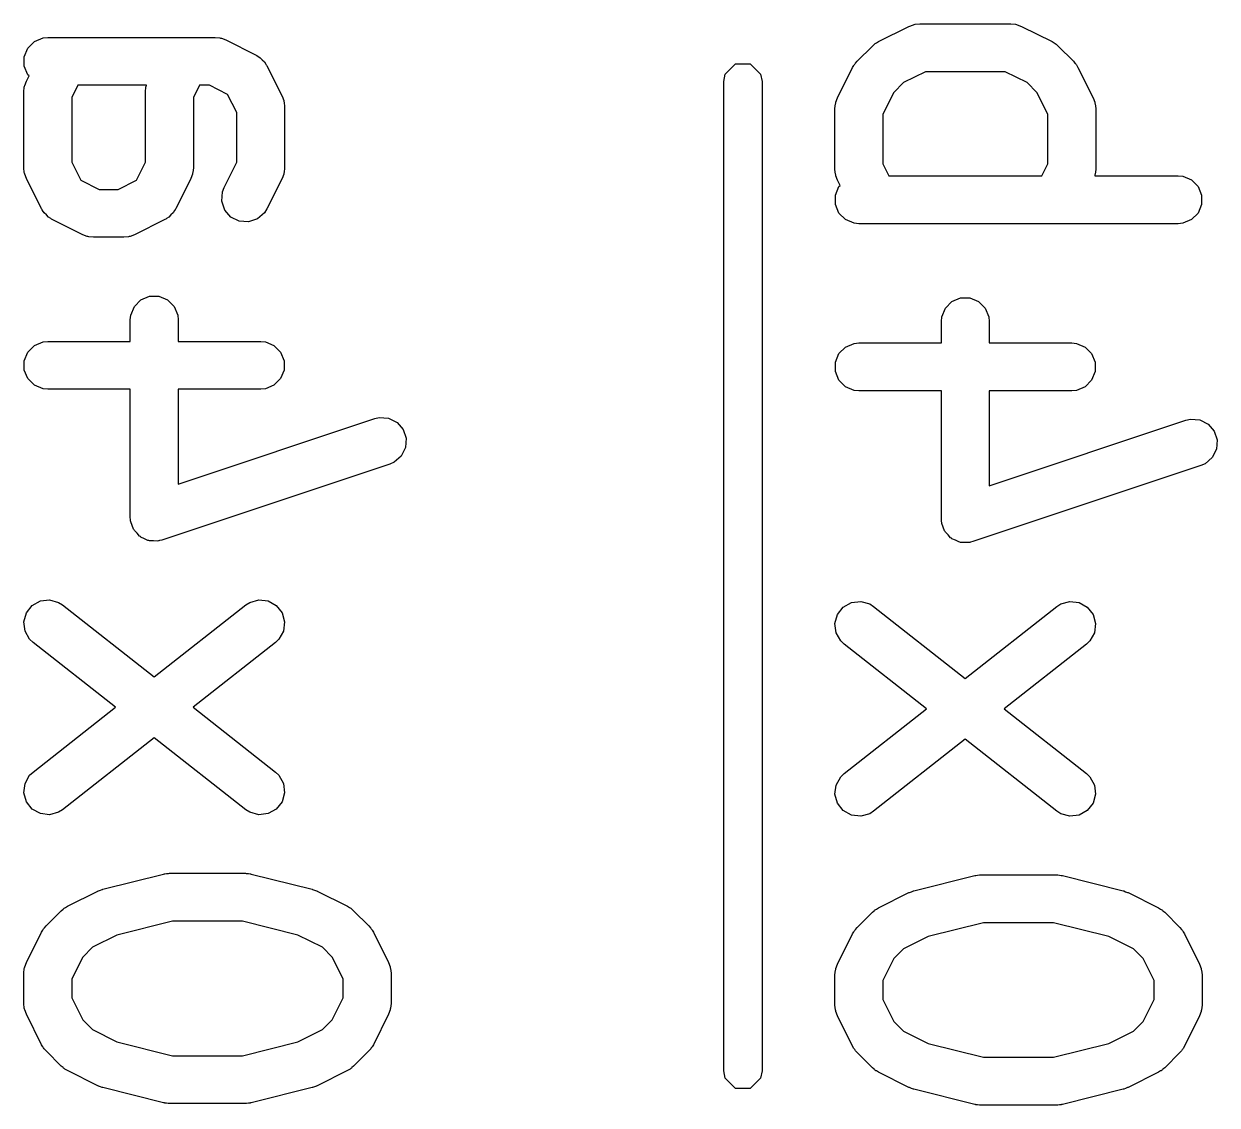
# Model space of a CAD drawing. Extents: x 89 to 178, y -115 to -57.
# Drawn here: x 128.248 to 131.985, y -64.407 to -61.019 of the extents above; entities that cross this region are included whole.
import ezdxf

# ---------------------------------------------------------------- set-up
doc = ezdxf.new("R2010")
doc.units = 0
doc.layers.add('BLACK', color=7, linetype='CONTINUOUS')

msp = doc.modelspace()

# ---------------------------------------------------------------- linework, layer by layer
at = {"layer": 'BLACK', "linetype": 'CONTINUOUS'}
for p, q in [((131.020116, -61.027078), (131.033847, -61.021823)), ((131.033847, -61.021823), (131.036536, -61.021631)), ((131.036536, -61.021631), (131.039025, -61.020601)), ((131.039025, -61.020601), (131.053657, -61.01916)), ((131.053657, -61.01916), (131.339371, -61.01916)), ((131.339371, -61.01916), (131.354003, -61.020601)), ((131.354003, -61.020601), (131.356492, -61.021632)), ((131.356492, -61.021632), (131.35918, -61.021823)), ((131.35918, -61.021823), (131.372912, -61.027078)), ((128.308548, -61.06322), (128.32318, -61.061779)), ((128.32318, -61.061779), (128.84699, -61.061779)), ((128.84699, -61.061779), (128.861622, -61.06322)), ((130.924878, -61.074697), (131.020116, -61.027078)), ((131.372912, -61.027078), (131.46815, -61.074697)), ((128.249621, -61.122147), (128.26082, -61.095111)), ((128.26082, -61.095111), (128.281512, -61.074419)), ((128.281512, -61.074419), (128.308548, -61.06322)), ((128.861622, -61.06322), (128.864111, -61.064251)), ((128.864111, -61.064251), (128.866799, -61.064442)), ((128.866799, -61.064442), (128.880531, -61.069697)), ((128.880531, -61.069697), (128.975769, -61.117316)), ((130.857767, -61.136365), (130.905386, -61.088746)), ((130.905386, -61.088746), (130.911135, -61.084027)), ((130.911135, -61.084027), (130.912435, -61.082529)), ((130.912435, -61.082529), (130.914694, -61.081107)), ((130.914694, -61.081107), (130.916751, -61.079419)), ((130.916751, -61.079419), (130.918578, -61.078661)), ((130.918578, -61.078661), (130.924878, -61.074697)), ((131.46815, -61.074697), (131.474449, -61.078661)), ((131.474449, -61.078661), (131.476277, -61.079419)), ((131.476277, -61.079419), (131.478333, -61.081107)), ((131.478333, -61.081107), (131.480593, -61.082529)), ((131.480593, -61.082529), (131.481892, -61.084027)), ((131.481892, -61.084027), (131.487642, -61.088746)), ((131.487642, -61.088746), (131.535261, -61.136365)), ((128.249621, -61.151411), (128.249621, -61.122147)), ((128.975769, -61.117316), (128.978216, -61.118856)), ((128.978216, -61.118856), (128.97937, -61.119241)), ((128.97937, -61.119241), (128.980806, -61.120486)), ((128.980806, -61.120486), (128.988212, -61.125148)), ((128.988212, -61.125148), (128.994373, -61.132252)), ((128.994373, -61.132252), (129.001478, -61.138414)), ((130.853049, -61.142113), (130.857767, -61.136365)), ((131.535261, -61.136365), (131.539979, -61.142114)), ((128.26082, -61.178447), (128.249621, -61.151411)), ((129.001478, -61.138414), (129.006139, -61.145819)), ((129.006139, -61.145819), (129.007385, -61.147256)), ((129.007385, -61.147256), (129.007769, -61.148409)), ((129.007769, -61.148409), (129.00931, -61.150857)), ((129.00931, -61.150857), (129.056929, -61.246095)), ((130.444567, -61.177039), (130.477039, -61.144567)), ((130.477039, -61.144567), (130.522961, -61.144567)), ((130.522961, -61.144567), (130.555433, -61.177039)), ((130.796098, -61.251094), (130.843718, -61.155856)), ((130.843718, -61.155856), (130.847683, -61.149557)), ((130.847683, -61.149557), (130.84844, -61.14773)), ((130.84844, -61.14773), (130.850128, -61.145672)), ((130.850128, -61.145672), (130.851551, -61.143413)), ((130.851551, -61.143413), (130.853049, -61.142113)), ((131.071362, -61.16916), (131.002846, -61.203418)), ((131.321666, -61.16916), (131.071362, -61.16916)), ((131.390182, -61.203418), (131.321666, -61.16916)), ((131.539979, -61.142114), (131.541478, -61.143414)), ((131.541478, -61.143414), (131.542899, -61.145673)), ((131.542899, -61.145673), (131.544588, -61.14773)), ((131.544588, -61.14773), (131.545345, -61.149557)), ((131.545345, -61.149557), (131.54931, -61.155857)), ((131.54931, -61.155857), (131.596929, -61.251095)), ((128.250651, -61.214896), (128.250843, -61.212207)), ((128.250843, -61.212207), (128.256098, -61.198475)), ((128.256098, -61.198475), (128.264348, -61.181975)), ((128.264348, -61.181975), (128.26082, -61.178447)), ((128.417152, -61.211779), (128.39818, -61.249723)), ((128.63196, -61.211779), (128.417152, -61.211779)), ((128.631605, -61.214895), (128.631796, -61.212208)), ((128.631796, -61.212208), (128.63196, -61.211779)), ((128.798105, -61.211779), (128.779133, -61.249722)), ((128.829285, -61.211779), (128.798105, -61.211779)), ((128.886326, -61.240299), (128.829285, -61.211779)), ((130.44, -61.2), (130.444567, -61.177039)), ((130.44, -64.3), (130.44, -61.2)), ((130.555433, -61.177039), (130.56, -61.2)), ((130.56, -61.2), (130.56, -64.3)), ((131.002846, -61.203418), (130.972438, -61.233825)), ((131.420589, -61.233825), (131.390182, -61.203418)), ((128.24818, -61.232017), (128.249621, -61.217385)), ((128.24818, -61.470112), (128.24818, -61.232017)), ((128.249621, -61.217385), (128.250651, -61.214896)), ((128.39818, -61.249723), (128.39818, -61.452405)), ((128.629133, -61.232017), (128.630574, -61.217385)), ((128.629133, -61.452407), (128.629133, -61.232017)), ((128.630574, -61.217385), (128.631605, -61.214895)), ((128.779133, -61.249722), (128.779133, -61.470112)), ((128.914847, -61.297341), (128.886326, -61.240299)), ((129.056929, -61.246095), (129.062184, -61.259826)), ((130.972438, -61.233825), (130.93818, -61.302342)), ((131.454847, -61.302341), (131.420589, -61.233825)), ((129.062184, -61.259826), (129.062375, -61.262515)), ((129.062375, -61.262515), (129.063406, -61.265004)), ((129.063406, -61.265004), (129.064847, -61.279636)), ((129.064847, -61.279636), (129.064847, -61.470112)), ((130.78818, -61.284636), (130.789621, -61.270004)), ((130.78818, -61.475112), (130.78818, -61.284636)), ((130.789621, -61.270004), (130.790651, -61.267515)), ((130.790651, -61.267515), (130.790843, -61.264826)), ((130.790843, -61.264826), (130.796098, -61.251094)), ((131.596929, -61.251095), (131.602184, -61.264826)), ((131.602184, -61.264826), (131.602375, -61.267515)), ((131.602375, -61.267515), (131.603406, -61.270004)), ((131.603406, -61.270004), (131.604847, -61.284636)), ((131.604847, -61.284636), (131.604847, -61.475112)), ((128.914847, -61.452407), (128.914847, -61.297341)), ((130.93818, -61.302342), (130.93818, -61.457405)), ((131.454847, -61.457407), (131.454847, -61.302341)), ((128.249621, -61.484744), (128.24818, -61.470112)), ((128.39818, -61.452405), (128.426701, -61.509448)), ((128.600612, -61.509448), (128.629133, -61.452407)), ((128.779133, -61.470112), (128.777692, -61.484744)), ((128.875146, -61.531809), (128.914847, -61.452407)), ((129.064847, -61.470112), (129.063406, -61.484744)), ((130.93818, -61.457405), (130.957152, -61.49535)), ((131.435876, -61.49535), (131.454847, -61.457407)), ((128.250651, -61.487232), (128.249621, -61.484744)), ((128.250843, -61.489922), (128.250651, -61.487232)), ((128.256098, -61.503654), (128.250843, -61.489922)), ((128.303718, -61.598892), (128.256098, -61.503654)), ((128.426701, -61.509448), (128.483743, -61.537969)), ((128.543571, -61.537969), (128.600612, -61.509448)), ((128.771215, -61.503653), (128.723596, -61.598891)), ((128.77647, -61.489922), (128.771215, -61.503653)), ((128.776661, -61.487232), (128.77647, -61.489922)), ((128.777692, -61.484744), (128.776661, -61.487232)), ((129.056929, -61.503653), (129.00931, -61.598891)), ((129.062184, -61.489922), (129.056929, -61.503653)), ((129.062375, -61.487232), (129.062184, -61.489922)), ((129.063406, -61.484744), (129.062375, -61.487232)), ((130.789621, -61.489744), (130.78818, -61.475112)), ((130.790651, -61.492232), (130.789621, -61.489744)), ((130.790843, -61.494922), (130.790651, -61.492232)), ((130.796098, -61.508654), (130.790843, -61.494922)), ((130.804348, -61.525153), (130.796098, -61.508654)), ((130.957152, -61.49535), (131.435876, -61.49535)), ((131.602184, -61.494922), (131.60202, -61.49535)), ((131.60202, -61.49535), (131.86318, -61.49535)), ((131.602375, -61.492232), (131.602184, -61.494922)), ((131.603406, -61.489744), (131.602375, -61.492232)), ((131.604847, -61.475112), (131.603406, -61.489744)), ((131.86318, -61.49535), (131.877812, -61.496791)), ((131.877812, -61.496791), (131.904848, -61.50799)), ((131.904848, -61.50799), (131.92554, -61.528682)), ((128.483743, -61.537969), (128.543571, -61.537969)), ((128.867817, -61.574731), (128.869891, -61.545541)), ((128.869891, -61.545541), (128.875146, -61.531809)), ((130.789621, -61.555718), (130.80082, -61.528682)), ((130.80082, -61.528682), (130.804348, -61.525153)), ((131.92554, -61.528682), (131.936739, -61.555718)), ((128.877071, -61.602492), (128.867817, -61.574731)), ((130.789621, -61.584982), (130.789621, -61.555718)), ((130.80082, -61.612018), (130.789621, -61.584982)), ((131.936739, -61.584982), (131.92554, -61.612018)), ((131.936739, -61.555718), (131.936739, -61.584982)), ((128.305258, -61.601339), (128.303718, -61.598892)), ((128.305643, -61.602492), (128.305258, -61.601339)), ((128.306887, -61.603927), (128.305643, -61.602492)), ((128.311551, -61.611335), (128.306887, -61.603927)), ((128.318655, -61.617495), (128.311551, -61.611335)), ((128.324816, -61.6246), (128.318655, -61.617495)), ((128.708659, -61.617495), (128.702498, -61.6246)), ((128.715764, -61.611334), (128.708659, -61.617495)), ((128.720425, -61.603928), (128.715764, -61.611334)), ((128.721671, -61.602492), (128.720425, -61.603928)), ((128.722055, -61.601338), (128.721671, -61.602492)), ((128.723596, -61.598891), (128.722055, -61.601338)), ((128.896244, -61.6246), (128.877071, -61.602492)), ((129.001478, -61.611334), (128.97937, -61.630507)), ((129.00931, -61.598891), (129.001478, -61.611334)), ((130.821512, -61.63271), (130.80082, -61.612018)), ((131.92554, -61.612018), (131.904848, -61.63271)), ((128.332221, -61.62926), (128.324816, -61.6246)), ((128.333659, -61.630508), (128.332221, -61.62926)), ((128.334813, -61.630892), (128.333659, -61.630508)), ((128.337259, -61.632432), (128.334813, -61.630892)), ((128.432497, -61.680051), (128.337259, -61.632432)), ((128.690055, -61.632432), (128.594817, -61.680051)), ((128.692502, -61.630891), (128.690055, -61.632432)), ((128.693656, -61.630507), (128.692502, -61.630891)), ((128.695092, -61.629261), (128.693656, -61.630507)), ((128.702498, -61.6246), (128.695092, -61.629261)), ((128.922419, -61.637687), (128.896244, -61.6246)), ((128.951609, -61.639761), (128.922419, -61.637687)), ((128.97937, -61.630507), (128.951609, -61.639761)), ((130.848548, -61.643909), (130.821512, -61.63271)), ((130.86318, -61.64535), (130.848548, -61.643909)), ((131.86318, -61.64535), (130.86318, -61.64535)), ((131.877812, -61.643909), (131.86318, -61.64535)), ((131.904848, -61.63271), (131.877812, -61.643909)), ((128.446228, -61.685306), (128.432497, -61.680051)), ((128.448917, -61.685497), (128.446228, -61.685306)), ((128.451406, -61.686528), (128.448917, -61.685497)), ((128.466038, -61.687969), (128.451406, -61.686528)), ((128.561276, -61.687969), (128.466038, -61.687969)), ((128.575908, -61.686528), (128.561276, -61.687969)), ((128.578397, -61.685496), (128.575908, -61.686528)), ((128.581085, -61.685306), (128.578397, -61.685496)), ((128.594817, -61.680051), (128.581085, -61.685306)), ((128.594154, -61.904635), (128.614846, -61.883943)), ((128.614846, -61.883943), (128.641882, -61.872744)), ((128.641882, -61.872744), (128.671146, -61.872744)), ((128.671146, -61.872744), (128.698182, -61.883943)), ((128.698182, -61.883943), (128.718874, -61.904635)), ((131.154846, -61.888943), (131.181882, -61.877744)), ((131.181882, -61.877744), (131.211146, -61.877744)), ((131.211146, -61.877744), (131.238182, -61.888943)), ((128.582955, -61.931671), (128.594154, -61.904635)), ((128.718874, -61.904635), (128.730073, -61.931671)), ((131.122955, -61.936671), (131.134154, -61.909635)), ((131.134154, -61.909635), (131.154846, -61.888943)), ((131.238182, -61.888943), (131.258874, -61.909635)), ((131.258874, -61.909635), (131.270073, -61.936671)), ((128.581514, -61.946303), (128.582955, -61.931671)), ((128.581514, -62.01416), (128.581514, -61.946303)), ((128.730073, -61.931671), (128.731514, -61.946303)), ((128.731514, -61.946303), (128.731514, -62.01416)), ((131.121514, -61.951303), (131.122955, -61.936671)), ((131.121514, -62.01916), (131.121514, -61.951303)), ((131.270073, -61.936671), (131.271514, -61.951303)), ((131.271514, -61.951303), (131.271514, -62.01916)), ((128.26082, -62.047492), (128.281512, -62.0268)), ((128.281512, -62.0268), (128.308548, -62.015601)), ((128.308548, -62.015601), (128.32318, -62.01416)), ((128.32318, -62.01416), (128.581514, -62.01416)), ((128.731514, -62.01416), (128.989847, -62.01416)), ((128.989847, -62.01416), (129.004479, -62.015601)), ((129.004479, -62.015601), (129.031515, -62.0268)), ((129.031515, -62.0268), (129.052207, -62.047492)), ((130.80082, -62.052492), (130.821512, -62.0318)), ((130.821512, -62.0318), (130.848548, -62.020601)), ((130.848548, -62.020601), (130.86318, -62.01916)), ((130.86318, -62.01916), (131.121514, -62.01916)), ((131.271514, -62.01916), (131.529847, -62.01916)), ((131.529847, -62.01916), (131.544479, -62.020601)), ((131.544479, -62.020601), (131.571515, -62.0318)), ((131.571515, -62.0318), (131.592207, -62.052492)), ((128.249621, -62.074528), (128.26082, -62.047492)), ((129.052207, -62.047492), (129.063406, -62.074528)), ((130.789621, -62.079528), (130.80082, -62.052492)), ((131.592207, -62.052492), (131.603406, -62.079528)), ((128.249621, -62.103792), (128.249621, -62.074528)), ((128.26082, -62.130828), (128.249621, -62.103792)), ((129.063406, -62.103792), (129.052207, -62.130828)), ((129.063406, -62.074528), (129.063406, -62.103792)), ((130.789621, -62.108792), (130.789621, -62.079528)), ((130.80082, -62.135828), (130.789621, -62.108792)), ((131.603406, -62.108792), (131.592207, -62.135828)), ((131.603406, -62.079528), (131.603406, -62.108792)), ((128.281512, -62.15152), (128.26082, -62.130828)), ((129.052207, -62.130828), (129.031515, -62.15152)), ((130.821512, -62.15652), (130.80082, -62.135828)), ((131.592207, -62.135828), (131.571515, -62.15652)), ((128.308548, -62.162719), (128.281512, -62.15152)), ((128.32318, -62.16416), (128.308548, -62.162719)), ((128.581514, -62.16416), (128.32318, -62.16416)), ((128.581514, -62.56535), (128.581514, -62.16416)), ((128.989847, -62.16416), (128.731514, -62.16416)), ((128.731514, -62.16416), (128.731514, -62.461293)), ((129.004479, -62.162719), (128.989847, -62.16416)), ((129.031515, -62.15152), (129.004479, -62.162719)), ((130.848548, -62.167719), (130.821512, -62.15652)), ((130.86318, -62.16916), (130.848548, -62.167719)), ((131.121514, -62.16916), (130.86318, -62.16916)), ((131.121514, -62.57035), (131.121514, -62.16916)), ((131.529847, -62.16916), (131.271514, -62.16916)), ((131.271514, -62.16916), (131.271514, -62.466293)), ((131.544479, -62.167719), (131.529847, -62.16916)), ((131.571515, -62.15652), (131.544479, -62.167719)), ((128.731514, -62.461293), (129.347083, -62.256104)), ((129.347083, -62.256104), (129.361419, -62.252844)), ((129.361419, -62.252844), (129.390609, -62.254919)), ((129.390609, -62.254919), (129.416783, -62.268005)), ((131.887083, -62.261104), (131.901419, -62.257844)), ((131.901419, -62.257844), (131.930609, -62.259919)), ((129.416783, -62.268005), (129.435957, -62.290113)), ((129.435957, -62.290113), (129.445211, -62.317875)), ((131.271514, -62.466293), (131.887083, -62.261104)), ((131.930609, -62.259919), (131.956783, -62.273005)), ((131.956783, -62.273005), (131.975957, -62.295113)), ((131.975957, -62.295113), (131.985211, -62.322875)), ((129.445211, -62.317875), (129.443136, -62.347065)), ((131.985211, -62.322875), (131.983136, -62.352065)), ((129.443136, -62.347065), (129.430049, -62.373238)), ((131.983136, -62.352065), (131.970049, -62.378238)), ((129.394517, -62.398406), (128.680231, -62.636501)), ((129.407942, -62.392412), (129.394517, -62.398406)), ((129.430049, -62.373238), (129.407942, -62.392412)), ((131.934517, -62.403406), (131.220231, -62.641501)), ((131.947942, -62.397412), (131.934517, -62.403406)), ((131.970049, -62.378238), (131.947942, -62.397412)), ((128.582243, -62.572755), (128.581514, -62.56535)), ((128.582103, -62.57473), (128.582243, -62.572755)), ((128.582578, -62.576155), (128.582103, -62.57473)), ((128.582955, -62.579982), (128.582578, -62.576155)), ((128.587555, -62.591089), (128.582955, -62.579982)), ((128.591357, -62.602493), (128.587555, -62.591089)), ((131.122243, -62.577755), (131.121514, -62.57035)), ((131.122103, -62.57973), (131.122243, -62.577755)), ((131.122578, -62.581155), (131.122103, -62.57973)), ((131.122955, -62.584982), (131.122578, -62.581155)), ((131.127555, -62.596089), (131.122955, -62.584982)), ((128.593123, -62.604529), (128.591357, -62.602493)), ((128.594154, -62.607018), (128.593123, -62.604529)), ((128.602653, -62.615517), (128.594154, -62.607018)), ((128.610531, -62.6246), (128.602653, -62.615517)), ((128.61294, -62.625804), (128.610531, -62.6246)), ((128.614846, -62.62771), (128.61294, -62.625804)), ((128.625954, -62.632311), (128.614846, -62.62771)), ((128.636704, -62.637686), (128.625954, -62.632311)), ((131.131357, -62.607493), (131.127555, -62.596089)), ((131.133123, -62.609529), (131.131357, -62.607493)), ((131.134154, -62.612018), (131.133123, -62.609529)), ((131.142653, -62.620517), (131.134154, -62.612018)), ((131.150531, -62.6296), (131.142653, -62.620517)), ((131.15294, -62.630804), (131.150531, -62.6296)), ((131.154846, -62.63271), (131.15294, -62.630804)), ((128.63939, -62.637876), (128.636704, -62.637686)), ((128.641882, -62.638909), (128.63939, -62.637876)), ((128.653909, -62.638909), (128.641882, -62.638909)), ((128.665894, -62.639761), (128.653909, -62.638909)), ((128.669641, -62.638909), (128.665894, -62.639761)), ((128.671146, -62.638909), (128.669641, -62.638909)), ((128.672977, -62.63815), (128.671146, -62.638909)), ((128.680231, -62.636501), (128.672977, -62.63815)), ((131.165954, -62.637311), (131.154846, -62.63271)), ((131.176704, -62.642686), (131.165954, -62.637311)), ((131.17939, -62.642876), (131.176704, -62.642686)), ((131.181882, -62.643909), (131.17939, -62.642876)), ((131.193909, -62.643909), (131.181882, -62.643909)), ((131.205894, -62.644761), (131.193909, -62.643909)), ((131.209641, -62.643909), (131.205894, -62.644761)), ((131.211146, -62.643909), (131.209641, -62.643909)), ((131.212977, -62.64315), (131.211146, -62.643909)), ((131.220231, -62.641501), (131.212977, -62.64315)), ((128.256299, -62.864743), (128.274379, -62.841732)), ((128.274379, -62.841732), (128.299889, -62.827392)), ((128.299889, -62.827392), (128.328943, -62.823906)), ((128.328943, -62.823906), (128.357121, -62.831803)), ((128.357121, -62.831803), (128.369517, -62.83971)), ((128.369517, -62.83971), (128.656513, -63.065206)), ((128.656513, -63.065206), (128.94351, -62.83971)), ((128.94351, -62.83971), (128.955906, -62.831803)), ((128.955906, -62.831803), (128.984084, -62.823906)), ((128.984084, -62.823906), (129.013138, -62.827392)), ((129.013138, -62.827392), (129.038648, -62.841732)), ((129.038648, -62.841732), (129.056728, -62.864743)), ((130.796299, -62.869743), (130.814379, -62.846732)), ((130.814379, -62.846732), (130.839889, -62.832392)), ((130.839889, -62.832392), (130.868943, -62.828906)), ((130.868943, -62.828906), (130.897121, -62.836803)), ((130.897121, -62.836803), (130.909517, -62.84471)), ((130.909517, -62.84471), (131.196513, -63.070206)), ((131.196513, -63.070206), (131.48351, -62.84471)), ((131.48351, -62.84471), (131.495906, -62.836803)), ((131.495906, -62.836803), (131.524084, -62.828906)), ((131.524084, -62.828906), (131.553138, -62.832392)), ((131.553138, -62.832392), (131.578648, -62.846732)), ((131.578648, -62.846732), (131.596728, -62.869743)), ((128.248402, -62.892921), (128.256299, -62.864743)), ((128.251888, -62.921975), (128.248402, -62.892921)), ((129.056728, -62.864743), (129.064625, -62.892921)), ((129.064625, -62.892921), (129.061139, -62.921975)), ((130.788402, -62.897921), (130.796299, -62.869743)), ((131.596728, -62.869743), (131.604625, -62.897921)), ((128.266228, -62.947485), (128.251888, -62.921975)), ((129.061139, -62.921975), (129.046799, -62.947485)), ((130.791888, -62.926975), (130.788402, -62.897921)), ((130.806228, -62.952485), (130.791888, -62.926975)), ((131.601139, -62.926975), (131.586799, -62.952485)), ((131.604625, -62.897921), (131.601139, -62.926975)), ((128.276843, -62.957658), (128.266228, -62.947485)), ((128.535118, -63.160588), (128.276843, -62.957658)), ((129.036184, -62.957658), (128.777908, -63.160588)), ((129.046799, -62.947485), (129.036184, -62.957658)), ((130.816843, -62.962658), (130.806228, -62.952485)), ((131.075118, -63.165588), (130.816843, -62.962658)), ((131.576184, -62.962658), (131.317908, -63.165588)), ((131.586799, -62.952485), (131.576184, -62.962658)), ((128.276843, -63.363519), (128.535118, -63.160588)), ((128.777908, -63.160588), (129.036184, -63.363519)), ((130.816843, -63.368519), (131.075118, -63.165588)), ((131.317908, -63.165588), (131.576184, -63.368519)), ((128.656513, -63.25597), (128.369517, -63.481467)), ((128.94351, -63.481467), (128.656513, -63.25597)), ((131.196513, -63.26097), (130.909517, -63.486467)), ((131.48351, -63.486467), (131.196513, -63.26097)), ((128.251888, -63.399202), (128.266228, -63.373692)), ((128.266228, -63.373692), (128.276843, -63.363519)), ((129.036184, -63.363519), (129.046799, -63.373692)), ((129.046799, -63.373692), (129.061139, -63.399202)), ((130.791888, -63.404202), (130.806228, -63.378692)), ((130.806228, -63.378692), (130.816843, -63.368519)), ((131.576184, -63.368519), (131.586799, -63.378692)), ((131.586799, -63.378692), (131.601139, -63.404202)), ((128.248402, -63.428256), (128.251888, -63.399202)), ((129.061139, -63.399202), (129.064625, -63.428256)), ((130.788402, -63.433256), (130.791888, -63.404202)), ((131.601139, -63.404202), (131.604625, -63.433256)), ((128.256299, -63.456434), (128.248402, -63.428256)), ((129.064625, -63.428256), (129.056728, -63.456434)), ((130.796299, -63.461434), (130.788402, -63.433256)), ((131.604625, -63.433256), (131.596728, -63.461434)), ((128.274379, -63.479445), (128.256299, -63.456434)), ((128.299889, -63.493785), (128.274379, -63.479445)), ((128.357121, -63.489374), (128.328943, -63.497271)), ((128.369517, -63.481467), (128.357121, -63.489374)), ((128.955906, -63.489374), (128.94351, -63.481467)), ((128.984084, -63.497271), (128.955906, -63.489374)), ((129.038648, -63.479445), (129.013138, -63.493785)), ((129.056728, -63.456434), (129.038648, -63.479445)), ((130.814379, -63.484445), (130.796299, -63.461434)), ((130.839889, -63.498785), (130.814379, -63.484445)), ((130.909517, -63.486467), (130.897121, -63.494374)), ((131.495906, -63.494374), (131.48351, -63.486467)), ((131.578648, -63.484445), (131.553138, -63.498785)), ((131.596728, -63.461434), (131.578648, -63.484445)), ((128.328943, -63.497271), (128.299889, -63.493785)), ((129.013138, -63.493785), (128.984084, -63.497271)), ((130.868943, -63.502271), (130.839889, -63.498785)), ((130.897121, -63.494374), (130.868943, -63.502271)), ((131.524084, -63.502271), (131.495906, -63.494374)), ((131.553138, -63.498785), (131.524084, -63.502271)), ((128.495467, -63.730685), (128.685943, -63.683066)), ((128.685943, -63.683066), (128.688479, -63.68269)), ((128.688479, -63.68269), (128.689501, -63.682268)), ((128.689501, -63.682268), (128.695013, -63.681725)), ((128.695013, -63.681725), (128.700487, -63.680916)), ((128.700487, -63.680916), (128.701579, -63.681078)), ((128.701579, -63.681078), (128.704133, -63.680827)), ((128.704133, -63.680827), (128.942228, -63.680827)), ((128.942228, -63.680827), (128.944781, -63.681078)), ((128.944781, -63.681078), (128.945874, -63.680916)), ((128.945874, -63.680916), (128.951347, -63.681725)), ((128.951347, -63.681725), (128.95686, -63.682268)), ((128.95686, -63.682268), (128.957881, -63.68269)), ((128.957881, -63.68269), (128.960418, -63.683066)), ((128.960418, -63.683066), (129.150894, -63.730685)), ((131.035467, -63.735685), (131.225943, -63.688066)), ((131.225943, -63.688066), (131.228479, -63.68769)), ((131.228479, -63.68769), (131.229501, -63.687268)), ((131.229501, -63.687268), (131.235013, -63.686725)), ((131.235013, -63.686725), (131.240487, -63.685916)), ((131.240487, -63.685916), (131.241579, -63.686078)), ((131.241579, -63.686078), (131.244133, -63.685827)), ((131.244133, -63.685827), (131.482228, -63.685827)), ((131.482228, -63.685827), (131.484781, -63.686078)), ((131.484781, -63.686078), (131.485874, -63.685916)), ((131.485874, -63.685916), (131.491347, -63.686725)), ((131.491347, -63.686725), (131.49686, -63.687268)), ((131.49686, -63.687268), (131.497881, -63.68769)), ((131.497881, -63.68769), (131.500418, -63.688066)), ((131.500418, -63.688066), (131.690894, -63.735685)), ((128.384878, -63.783983), (128.480116, -63.736364)), ((128.480116, -63.736364), (128.481185, -63.735954)), ((128.481185, -63.735954), (128.481621, -63.735632)), ((128.481621, -63.735632), (128.487757, -63.733439)), ((128.487757, -63.733439), (128.493847, -63.731109)), ((128.493847, -63.731109), (128.494387, -63.73107)), ((128.494387, -63.73107), (128.495467, -63.730685)), ((129.150894, -63.730685), (129.151973, -63.73107)), ((129.151973, -63.73107), (129.152513, -63.731109)), ((129.152513, -63.731109), (129.158594, -63.733436)), ((129.158594, -63.733436), (129.16474, -63.735632)), ((129.16474, -63.735632), (129.165175, -63.735954)), ((129.165175, -63.735954), (129.166245, -63.736364)), ((129.166245, -63.736364), (129.261483, -63.783983)), ((130.924878, -63.788983), (131.020116, -63.741364)), ((131.020116, -63.741364), (131.021185, -63.740954)), ((131.021185, -63.740954), (131.021621, -63.740632)), ((131.021621, -63.740632), (131.027757, -63.738439)), ((131.027757, -63.738439), (131.033847, -63.736109)), ((131.033847, -63.736109), (131.034387, -63.73607)), ((131.034387, -63.73607), (131.035467, -63.735685)), ((131.690894, -63.735685), (131.691973, -63.73607)), ((131.691973, -63.73607), (131.692513, -63.736109)), ((131.692513, -63.736109), (131.698594, -63.738436)), ((131.698594, -63.738436), (131.70474, -63.740632)), ((131.70474, -63.740632), (131.705175, -63.740954)), ((131.705175, -63.740954), (131.706245, -63.741364)), ((131.706245, -63.741364), (131.801483, -63.788983)), ((128.372435, -63.791815), (128.374694, -63.790393)), ((128.374694, -63.790393), (128.376751, -63.788705)), ((128.376751, -63.788705), (128.378578, -63.787947)), ((128.378578, -63.787947), (128.384878, -63.783983)), ((129.261483, -63.783983), (129.267782, -63.787947)), ((129.267782, -63.787947), (129.26961, -63.788705)), ((129.26961, -63.788705), (129.271666, -63.790393)), ((129.271666, -63.790393), (129.273926, -63.791815)), ((130.918578, -63.792947), (130.924878, -63.788983)), ((131.801483, -63.788983), (131.807782, -63.792947)), ((128.317767, -63.845651), (128.365386, -63.798032)), ((128.365386, -63.798032), (128.371135, -63.793313)), ((128.371135, -63.793313), (128.372435, -63.791815)), ((129.273926, -63.791815), (129.275225, -63.793313)), ((129.275225, -63.793313), (129.280975, -63.798032)), ((129.280975, -63.798032), (129.328594, -63.845651)), ((130.857767, -63.850651), (130.905386, -63.803032)), ((130.905386, -63.803032), (130.911135, -63.798313)), ((130.911135, -63.798313), (130.912435, -63.796815)), ((130.912435, -63.796815), (130.914694, -63.795393)), ((130.914694, -63.795393), (130.916751, -63.793705)), ((130.916751, -63.793705), (130.918578, -63.792947)), ((131.807782, -63.792947), (131.80961, -63.793705)), ((131.80961, -63.793705), (131.811666, -63.795393)), ((131.811666, -63.795393), (131.813926, -63.796815)), ((131.813926, -63.796815), (131.815225, -63.798313)), ((131.815225, -63.798313), (131.820975, -63.803032)), ((131.820975, -63.803032), (131.868594, -63.850651)), ((128.256098, -63.96038), (128.303718, -63.865142)), ((128.303718, -63.865142), (128.307683, -63.858843)), ((128.307683, -63.858843), (128.30844, -63.857016)), ((128.30844, -63.857016), (128.310128, -63.854958)), ((128.310128, -63.854958), (128.311551, -63.852699)), ((128.311551, -63.852699), (128.313049, -63.851399)), ((128.313049, -63.851399), (128.317767, -63.845651)), ((128.713367, -63.830827), (128.539833, -63.87421)), ((128.932994, -63.830827), (128.713367, -63.830827)), ((129.106528, -63.87421), (128.932994, -63.830827)), ((129.328594, -63.845651), (129.333312, -63.8514)), ((129.333312, -63.8514), (129.334811, -63.8527)), ((129.334811, -63.8527), (129.336232, -63.854959)), ((129.336232, -63.854959), (129.337921, -63.857016)), ((129.337921, -63.857016), (129.338678, -63.858843)), ((129.338678, -63.858843), (129.342643, -63.865143)), ((129.342643, -63.865143), (129.390262, -63.960381)), ((130.843718, -63.870142), (130.847683, -63.863843)), ((130.847683, -63.863843), (130.84844, -63.862016)), ((130.84844, -63.862016), (130.850128, -63.859958)), ((130.850128, -63.859958), (130.851551, -63.857699)), ((130.851551, -63.857699), (130.853049, -63.856399)), ((130.853049, -63.856399), (130.857767, -63.850651)), ((131.253367, -63.835827), (131.079833, -63.87921)), ((131.472994, -63.835827), (131.253367, -63.835827)), ((131.646528, -63.87921), (131.472994, -63.835827)), ((131.868594, -63.850651), (131.873312, -63.8564)), ((131.873312, -63.8564), (131.874811, -63.8577)), ((131.874811, -63.8577), (131.876232, -63.859959)), ((131.876232, -63.859959), (131.877921, -63.862016)), ((131.877921, -63.862016), (131.878678, -63.863843)), ((131.878678, -63.863843), (131.882643, -63.870143)), ((128.539833, -63.87421), (128.462846, -63.912704)), ((129.183515, -63.912704), (129.106528, -63.87421)), ((130.796098, -63.96538), (130.843718, -63.870142)), ((131.079833, -63.87921), (131.002846, -63.917704)), ((131.723515, -63.917704), (131.646528, -63.87921)), ((131.882643, -63.870143), (131.930262, -63.965381)), ((128.462846, -63.912704), (128.432438, -63.943111)), ((129.213922, -63.943111), (129.183515, -63.912704)), ((131.002846, -63.917704), (130.972438, -63.948111)), ((131.753922, -63.948111), (131.723515, -63.917704)), ((128.249621, -63.97929), (128.250651, -63.976801)), ((128.250651, -63.976801), (128.250843, -63.974112)), ((128.250843, -63.974112), (128.256098, -63.96038)), ((128.432438, -63.943111), (128.39818, -64.011628)), ((129.24818, -64.011627), (129.213922, -63.943111)), ((129.390262, -63.960381), (129.395517, -63.974112)), ((129.395517, -63.974112), (129.395708, -63.976801)), ((129.395708, -63.976801), (129.396739, -63.97929)), ((130.790843, -63.979112), (130.796098, -63.96538)), ((130.972438, -63.948111), (130.93818, -64.016628)), ((131.78818, -64.016627), (131.753922, -63.948111)), ((131.930262, -63.965381), (131.935517, -63.979112)), ((128.24818, -63.993922), (128.249621, -63.97929)), ((128.24818, -64.08916), (128.24818, -63.993922)), ((128.39818, -64.011628), (128.39818, -64.071453)), ((129.24818, -64.071455), (129.24818, -64.011627)), ((129.396739, -63.97929), (129.39818, -63.993922)), ((129.39818, -63.993922), (129.39818, -64.08916)), ((130.78818, -63.998922), (130.789621, -63.98429)), ((130.78818, -64.09416), (130.78818, -63.998922)), ((130.789621, -63.98429), (130.790651, -63.981801)), ((130.790651, -63.981801), (130.790843, -63.979112)), ((131.935517, -63.979112), (131.935708, -63.981801)), ((131.935708, -63.981801), (131.936739, -63.98429)), ((131.936739, -63.98429), (131.93818, -63.998922)), ((131.93818, -63.998922), (131.93818, -64.09416)), ((130.93818, -64.016628), (130.93818, -64.076453)), ((131.78818, -64.076455), (131.78818, -64.016627)), ((128.249621, -64.103792), (128.24818, -64.08916)), ((128.39818, -64.071453), (128.432438, -64.13997)), ((129.213922, -64.139971), (129.24818, -64.071455)), ((129.39818, -64.08916), (129.396739, -64.103792)), ((130.93818, -64.076453), (130.972438, -64.14497)), ((131.753922, -64.144971), (131.78818, -64.076455)), ((128.250651, -64.10628), (128.249621, -64.103792)), ((128.250843, -64.10897), (128.250651, -64.10628)), ((128.256098, -64.122702), (128.250843, -64.10897)), ((128.303718, -64.21794), (128.256098, -64.122702)), ((129.390262, -64.122701), (129.342643, -64.217939)), ((129.395517, -64.10897), (129.390262, -64.122701)), ((129.395708, -64.10628), (129.395517, -64.10897)), ((129.396739, -64.103792), (129.395708, -64.10628)), ((130.789621, -64.108792), (130.78818, -64.09416)), ((130.790651, -64.11128), (130.789621, -64.108792)), ((130.790843, -64.11397), (130.790651, -64.11128)), ((130.796098, -64.127702), (130.790843, -64.11397)), ((131.935517, -64.11397), (131.930262, -64.127701)), ((131.935708, -64.11128), (131.935517, -64.11397)), ((131.936739, -64.108792), (131.935708, -64.11128)), ((131.93818, -64.09416), (131.936739, -64.108792)), ((128.432438, -64.13997), (128.462846, -64.170378)), ((129.183515, -64.170378), (129.213922, -64.139971)), ((130.843718, -64.22294), (130.796098, -64.127702)), ((130.972438, -64.14497), (131.002846, -64.175378)), ((131.723515, -64.175378), (131.753922, -64.144971)), ((131.930262, -64.127701), (131.882643, -64.222939)), ((128.462846, -64.170378), (128.539833, -64.208871)), ((129.106528, -64.208871), (129.183515, -64.170378)), ((131.002846, -64.175378), (131.079833, -64.213871)), ((131.646528, -64.213871), (131.723515, -64.175378)), ((128.307683, -64.224238), (128.303718, -64.21794)), ((128.30844, -64.226066), (128.307683, -64.224238)), ((128.310128, -64.228123), (128.30844, -64.226066)), ((128.311551, -64.230383), (128.310128, -64.228123)), ((128.313049, -64.231682), (128.311551, -64.230383)), ((128.317767, -64.237431), (128.313049, -64.231682)), ((128.365386, -64.28505), (128.317767, -64.237431)), ((128.539833, -64.208871), (128.713367, -64.252255)), ((128.932994, -64.252255), (129.106528, -64.208871)), ((129.328594, -64.237431), (129.280975, -64.28505)), ((129.333312, -64.231681), (129.328594, -64.237431)), ((129.334811, -64.230382), (129.333312, -64.231681)), ((129.336232, -64.228122), (129.334811, -64.230382)), ((129.337921, -64.226066), (129.336232, -64.228122)), ((129.338678, -64.224238), (129.337921, -64.226066)), ((129.342643, -64.217939), (129.338678, -64.224238)), ((130.847683, -64.229238), (130.843718, -64.22294)), ((130.84844, -64.231066), (130.847683, -64.229238)), ((130.850128, -64.233123), (130.84844, -64.231066)), ((130.851551, -64.235383), (130.850128, -64.233123)), ((130.853049, -64.236682), (130.851551, -64.235383)), ((130.857767, -64.242431), (130.853049, -64.236682)), ((131.079833, -64.213871), (131.253367, -64.257255)), ((131.472994, -64.257255), (131.646528, -64.213871)), ((131.873312, -64.236681), (131.868594, -64.242431)), ((131.874811, -64.235382), (131.873312, -64.236681)), ((131.876232, -64.233122), (131.874811, -64.235382)), ((131.877921, -64.231066), (131.876232, -64.233122)), ((131.878678, -64.229238), (131.877921, -64.231066)), ((131.882643, -64.222939), (131.878678, -64.229238)), ((128.713367, -64.252255), (128.932994, -64.252255)), ((130.905386, -64.29005), (130.857767, -64.242431)), ((131.253367, -64.257255), (131.472994, -64.257255)), ((131.868594, -64.242431), (131.820975, -64.29005)), ((128.371135, -64.289768), (128.365386, -64.28505)), ((128.372435, -64.291267), (128.371135, -64.289768)), ((128.374694, -64.292688), (128.372435, -64.291267)), ((128.376751, -64.294377), (128.374694, -64.292688)), ((128.378578, -64.295134), (128.376751, -64.294377)), ((128.384878, -64.299099), (128.378578, -64.295134)), ((128.480116, -64.346718), (128.384878, -64.299099)), ((129.261483, -64.299099), (129.166245, -64.346718)), ((129.267782, -64.295134), (129.261483, -64.299099)), ((129.26961, -64.294377), (129.267782, -64.295134)), ((129.271666, -64.292688), (129.26961, -64.294377)), ((129.273926, -64.291267), (129.271666, -64.292688)), ((129.275225, -64.289768), (129.273926, -64.291267)), ((129.280975, -64.28505), (129.275225, -64.289768)), ((130.444567, -64.322961), (130.44, -64.3)), ((130.56, -64.3), (130.555433, -64.322961)), ((130.911135, -64.294768), (130.905386, -64.29005)), ((130.912435, -64.296267), (130.911135, -64.294768)), ((130.914694, -64.297688), (130.912435, -64.296267)), ((130.916751, -64.299377), (130.914694, -64.297688)), ((130.918578, -64.300134), (130.916751, -64.299377)), ((130.924878, -64.304099), (130.918578, -64.300134)), ((131.020116, -64.351718), (130.924878, -64.304099)), ((131.801483, -64.304099), (131.706245, -64.351718)), ((131.807782, -64.300134), (131.801483, -64.304099)), ((131.80961, -64.299377), (131.807782, -64.300134)), ((131.811666, -64.297688), (131.80961, -64.299377)), ((131.813926, -64.296267), (131.811666, -64.297688)), ((131.815225, -64.294768), (131.813926, -64.296267)), ((131.820975, -64.29005), (131.815225, -64.294768)), ((128.481185, -64.347127), (128.480116, -64.346718)), ((128.481621, -64.34745), (128.481185, -64.347127)), ((128.487757, -64.349642), (128.481621, -64.34745)), ((128.493847, -64.351973), (128.487757, -64.349642)), ((129.158594, -64.349645), (129.152513, -64.351973)), ((129.16474, -64.34745), (129.158594, -64.349645)), ((129.165175, -64.347127), (129.16474, -64.34745)), ((129.166245, -64.346718), (129.165175, -64.347127)), ((130.477039, -64.355433), (130.444567, -64.322961)), ((130.555433, -64.322961), (130.522961, -64.355433)), ((128.494387, -64.352011), (128.493847, -64.351973)), ((128.495467, -64.352397), (128.494387, -64.352011)), ((128.685943, -64.400016), (128.495467, -64.352397)), ((129.150894, -64.352397), (128.960418, -64.400016)), ((129.151973, -64.352011), (129.150894, -64.352397)), ((129.152513, -64.351973), (129.151973, -64.352011)), ((130.522961, -64.355433), (130.477039, -64.355433)), ((131.021185, -64.352127), (131.020116, -64.351718)), ((131.021621, -64.35245), (131.021185, -64.352127)), ((131.027757, -64.354642), (131.021621, -64.35245)), ((131.033847, -64.356973), (131.027757, -64.354642)), ((131.034387, -64.357011), (131.033847, -64.356973)), ((131.035467, -64.357397), (131.034387, -64.357011)), ((131.225943, -64.405016), (131.035467, -64.357397)), ((131.690894, -64.357397), (131.500418, -64.405016)), ((131.691973, -64.357011), (131.690894, -64.357397)), ((131.692513, -64.356973), (131.691973, -64.357011)), ((131.698594, -64.354645), (131.692513, -64.356973)), ((131.70474, -64.35245), (131.698594, -64.354645)), ((131.705175, -64.352127), (131.70474, -64.35245)), ((131.706245, -64.351718), (131.705175, -64.352127)), ((128.688479, -64.400391), (128.685943, -64.400016)), ((128.689501, -64.400814), (128.688479, -64.400391)), ((128.695013, -64.401356), (128.689501, -64.400814)), ((128.700487, -64.402166), (128.695013, -64.401356)), ((128.701579, -64.402003), (128.700487, -64.402166)), ((128.704133, -64.402255), (128.701579, -64.402003)), ((128.942228, -64.402255), (128.704133, -64.402255)), ((128.944781, -64.402003), (128.942228, -64.402255)), ((128.945874, -64.402166), (128.944781, -64.402003)), ((128.951347, -64.401356), (128.945874, -64.402166)), ((128.95686, -64.400814), (128.951347, -64.401356)), ((128.957881, -64.400391), (128.95686, -64.400814)), ((128.960418, -64.400016), (128.957881, -64.400391)), ((131.228479, -64.405391), (131.225943, -64.405016)), ((131.229501, -64.405814), (131.228479, -64.405391)), ((131.235013, -64.406356), (131.229501, -64.405814)), ((131.240487, -64.407166), (131.235013, -64.406356)), ((131.241579, -64.407003), (131.240487, -64.407166)), ((131.244133, -64.407255), (131.241579, -64.407003)), ((131.482228, -64.407255), (131.244133, -64.407255)), ((131.484781, -64.407003), (131.482228, -64.407255)), ((131.485874, -64.407166), (131.484781, -64.407003)), ((131.491347, -64.406356), (131.485874, -64.407166)), ((131.49686, -64.405814), (131.491347, -64.406356)), ((131.497881, -64.405391), (131.49686, -64.405814)), ((131.500418, -64.405016), (131.497881, -64.405391))]:
    msp.add_line(p, q, dxfattribs=at)

doc.saveas('drawing.dxf')
